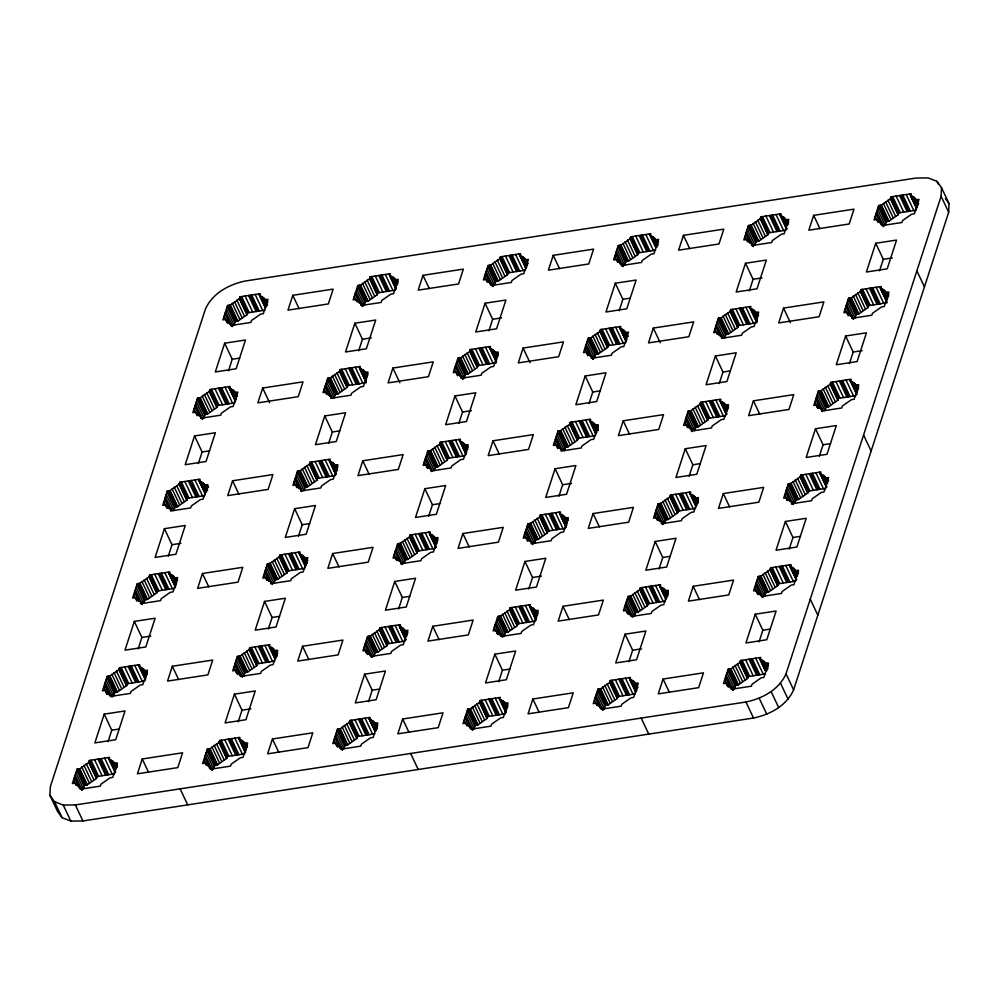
<?xml version="1.0" encoding="UTF-8"?>
<svg xmlns="http://www.w3.org/2000/svg" width="999" height="999" viewBox="0 0 999 999"><rect width="100%" height="100%" fill="white"/><g stroke="black" fill="none" stroke-linecap="round" stroke-linejoin="round"><path stroke-width="1.5" d="M49.95 795.379L50.325 786.737L205.394 309.153C212.412 293.244 229.108 284.34 245.479 280.981L916.071 178.047L928.158 177.922L936.887 181.294L941.47 187.6L949.05 203.621L948.675 212.263L793.606 689.847C786.588 705.756 769.892 714.66 753.521 718.019L82.929 820.953L70.842 821.078L62.113 817.706L57.53 811.4L49.95 795.379L54.533 801.673L62.113 817.706M54.533 801.673L63.274 805.057L75.35 804.932L745.953 701.997C762.312 698.626 779.008 689.722 786.026 673.813L941.108 196.229L941.47 187.6M88.849 762.387L79.745 768.793L77.048 769.205L72.378 783.578L75.087 783.166L77.323 785.651L80.769 787.287L80.145 789.21L100.325 786.113L100.949 784.19L110.052 777.796L112.75 777.384L117.42 763.011L114.71 763.423L112.475 760.938L109.028 759.29L109.653 757.367L89.473 760.464L88.849 762.387L96.428 778.421L87.325 784.814L84.628 785.226L83.454 788.823L75.887 772.801M146.716 674.687L143.856 669.342L139.148 666.558L139.773 664.635L119.58 667.732L118.956 669.655L109.865 676.048L107.155 676.473L102.497 690.846L105.195 690.421L107.417 694.442M149.076 576.923L139.972 583.316L137.275 583.728L132.605 598.101L135.302 597.689L137.55 600.174L140.984 601.823L140.359 603.746L160.552 600.649L161.176 598.726L170.267 592.32L172.977 591.908L177.635 577.534L174.937 577.946L172.69 575.461L169.256 573.826L169.88 571.903L149.7 574.999L149.076 576.923L156.656 592.944L147.552 599.35L144.855 599.762L143.681 603.359L136.101 587.325M179.183 484.19L170.08 490.584L167.382 490.996L162.712 505.369L165.422 504.957L167.657 507.442L171.104 509.09L170.479 511.013L190.659 507.917L191.284 505.993L200.387 499.587L203.084 499.175L207.755 484.802L205.045 485.214L202.809 482.729L199.363 481.081L199.987 479.158L179.808 482.267L179.183 484.19L186.763 500.212L177.66 506.618L174.962 507.03L173.789 510.614L166.221 494.592M209.291 391.446L200.2 397.852L197.49 398.264L192.832 412.637L195.529 412.225L197.777 414.71L201.211 416.346L200.587 418.269L220.767 415.172L221.391 413.249L230.494 406.855L233.192 406.443L237.862 392.07L235.165 392.482L232.917 389.997L229.483 388.349L230.107 386.426L209.915 389.523L209.291 391.446L216.87 407.48L207.767 413.873L205.07 414.285L203.908 417.882L196.328 401.86M267.17 303.758L264.31 298.401L259.59 295.617L260.215 293.694L240.035 296.79L239.41 298.713L230.307 305.107L227.61 305.532L222.939 319.905L225.637 319.493L227.872 323.501M104.208 714.148L94.868 742.894L115.709 739.697L125.037 710.951L104.208 714.148L111.776 730.182L108.042 741.683M134.316 621.415L124.987 650.162L145.817 646.965L155.145 618.219L134.316 621.415L141.895 637.437L138.162 648.938M164.423 528.683L155.095 557.43L175.924 554.233L185.265 525.486L164.423 528.683L172.003 544.705L168.269 556.206M194.543 435.939L185.202 464.697L206.044 461.488L215.372 432.742L194.543 435.939L202.11 451.973L198.376 463.474M224.65 343.206L215.322 371.953L236.151 368.756L245.479 340.01L224.65 343.206L232.23 359.24L228.496 370.741M107.155 676.473L114.735 692.494L113.574 696.091L105.994 680.057M227.61 305.532L235.177 321.553L234.016 325.15L226.436 309.116M96.428 778.421L97.053 776.498L89.473 760.464M114.735 692.494L117.445 692.082L126.536 685.689L127.16 683.766L119.58 667.732M156.656 592.944L157.28 591.021L149.7 574.999M186.763 500.212L187.387 498.289L179.808 482.267M216.87 407.48L217.495 405.557L209.915 389.523M235.177 321.553L237.887 321.141L246.978 314.747L247.602 312.824L240.035 296.79M142.233 758.978L137.412 773.813L177.785 767.619L182.592 752.784L142.233 758.978L148.551 772.339M172.34 666.246L167.52 681.081L207.892 674.887L212.712 660.052L172.34 666.246L178.659 679.595M202.46 573.501L197.64 588.349L237.999 582.142L242.819 567.307L202.46 573.501L208.766 586.863M232.567 480.769L227.747 495.604L268.119 489.41L272.927 474.575L232.567 480.769L238.886 494.13M262.675 388.037L257.854 402.872L298.226 396.678L303.047 381.843L262.675 388.037L269.618 402.734M292.794 295.304L287.974 310.14L328.334 303.946L333.154 289.111L292.794 295.304L299.101 308.654M219.068 742.407L209.965 748.8L207.268 749.213L202.597 763.586L205.294 763.174L207.542 765.659L210.976 767.307L210.352 769.23L230.532 766.133L231.156 764.21L240.26 757.804L242.957 757.392L247.627 743.019L244.93 743.431L242.682 740.946L239.248 739.31L239.872 737.387L219.693 740.484L219.068 742.407L226.636 758.428L217.545 764.834L214.835 765.246L213.674 768.843L206.094 752.809M275.037 658.591L269.355 646.565L269.98 644.642L249.8 647.739L249.176 649.662L240.072 656.068L237.375 656.48L232.705 670.853L235.414 670.441L237.637 674.45M279.283 556.93L270.192 563.336L267.482 563.748L262.824 578.121L265.522 577.709L267.769 580.182L271.204 581.83L270.579 583.753L290.759 580.656L291.383 578.733L300.487 572.34L303.184 571.928L307.854 557.554L305.157 557.966L302.909 555.481L299.475 553.833L300.1 551.91L279.907 555.007L279.283 556.93L286.863 572.964L277.759 579.358L275.062 579.77L273.901 583.366L266.321 567.345M309.403 464.198L300.299 470.591L297.602 471.016L292.932 485.389L295.629 484.965L297.877 487.45L301.311 489.098L300.687 491.021L320.866 487.924L321.491 486.001L330.594 479.607L333.291 479.183L337.962 464.81L335.264 465.234L333.017 462.749L329.583 461.101L330.207 459.178L310.027 462.275L309.403 464.198L316.97 480.232L307.879 486.625L305.17 487.037L304.008 490.634L296.428 474.6M339.51 371.466L330.407 377.859L327.709 378.271L323.039 392.644L325.736 392.232L327.984 394.717L331.418 396.366L330.794 398.289L350.986 395.192L351.611 393.269L360.701 386.863L363.411 386.451L368.069 372.078L365.372 372.49L363.124 370.005L359.69 368.369L360.314 366.446L340.135 369.543L339.51 371.466L347.09 387.487L337.987 393.893L335.289 394.305L334.116 397.902L326.536 381.868M369.618 278.733L360.527 285.127L357.817 285.539L353.147 299.912L355.856 299.5L358.104 301.985L361.538 303.634L360.914 305.557L381.094 302.46L381.718 300.524L390.821 294.131L393.519 293.718L398.189 279.345L395.479 279.757L393.244 277.272L389.81 275.624L390.434 273.701L370.242 276.798L369.618 278.733L377.197 294.755L368.094 301.149L365.397 301.573L364.235 305.157L356.655 289.136M234.415 694.168L225.087 722.914L245.916 719.717L255.257 690.958L234.415 694.168L241.995 710.189L238.262 721.69M264.535 601.423L255.195 630.169L276.024 626.972L285.364 598.226L264.535 601.423L272.103 617.457L268.369 628.958M294.643 508.691L285.302 537.437L306.144 534.24L315.472 505.494L294.643 508.691L302.222 524.725L298.489 536.226M324.75 415.959L315.422 444.705L336.251 441.508L345.592 412.762L324.75 415.959L332.33 431.98L328.596 443.481M354.87 323.226L345.529 351.973L366.358 348.776L375.699 320.03L354.87 323.226L362.437 339.248L358.703 350.749M237.375 656.48L244.955 672.514L243.781 676.098L236.214 660.077M226.636 758.428L227.26 756.505L219.693 740.484M244.955 672.514L247.652 672.09L256.755 665.696L257.38 663.773L249.8 647.739M286.863 572.964L287.487 571.041L279.907 555.007M316.97 480.232L317.595 478.309L310.027 462.275M347.09 387.487L347.714 385.564L340.135 369.543M377.197 294.755L377.822 292.832L370.242 276.798M272.44 738.985L267.632 753.833L307.992 747.627L312.812 732.791L272.44 738.985L278.758 752.347M302.56 646.253L297.739 661.088L338.099 654.894L342.919 640.059L302.56 646.253L308.866 659.615M332.667 553.521L327.847 568.356L368.219 562.162L373.039 547.327L332.667 553.521L338.986 566.883M362.774 460.789L357.967 475.624L398.326 469.43L403.146 454.582L362.774 460.789L369.093 474.138M392.894 368.044L388.074 382.892L428.434 376.685L433.254 361.85L392.894 368.044L399.837 382.742M423.002 275.312L418.181 290.147L458.553 283.953L463.374 269.118L423.002 275.312L429.32 288.674M375.137 731.343L369.455 719.317L370.08 717.394L349.9 720.491L349.275 722.414L340.172 728.808L337.475 729.233L332.804 743.606L335.514 743.181L337.737 747.202M405.881 639.934L399.575 626.585L400.199 624.662L380.02 627.759L379.383 629.682L370.292 636.076L367.582 636.488L362.924 650.861L365.622 650.449L367.844 654.457M409.503 536.95L400.399 543.344L397.702 543.756L393.032 558.129L395.729 557.717L397.977 560.202L401.411 561.85L400.786 563.773L420.979 560.676L421.603 558.753L430.694 552.347L433.404 551.935L438.062 537.562L435.364 537.974L433.116 535.489L429.682 533.853L430.307 531.918L410.127 535.027L409.503 536.95L417.082 552.971L407.979 559.378L405.282 559.79L404.108 563.386L396.528 547.352M439.61 444.205L430.507 450.611L427.809 451.024L423.139 465.397L425.849 464.985L428.084 467.47L431.531 469.105L430.906 471.029L451.086 467.932L451.71 466.009L460.814 459.615L463.511 459.203L468.181 444.83L465.472 445.242L463.236 442.757L459.79 441.108L460.414 439.185L440.234 442.282L439.61 444.205L447.19 460.239L438.086 466.633L435.389 467.057L434.215 470.641L426.648 454.62M469.717 351.473L460.626 357.867L457.917 358.291L453.259 372.664L455.956 372.252L458.204 374.725L461.638 376.373L461.014 378.296L481.193 375.199L481.818 373.276L490.921 366.883L493.618 366.471L498.289 352.098L495.591 352.51L493.344 350.025L489.91 348.376L490.534 346.453L470.342 349.55L469.717 351.473L477.297 367.507L468.206 373.901L465.497 374.313L464.335 377.909L456.755 361.875M499.837 258.741L490.734 265.135L488.036 265.547L483.366 279.932L486.063 279.508L488.311 281.993L491.745 283.641L491.121 285.564L511.313 282.467L511.938 280.544L521.028 274.151L523.738 273.726L528.396 259.353L525.699 259.765L523.451 257.292L520.017 255.644L520.641 253.721L500.462 256.818L499.837 258.741L507.417 274.775L498.314 281.169L495.616 281.581L494.443 285.177L486.863 269.143M364.635 674.175L355.294 702.921L376.136 699.725L385.464 670.978L364.635 674.175L372.215 690.209L368.481 701.698M394.742 581.443L385.414 610.189L406.243 606.992L415.572 578.246L394.742 581.443L402.322 597.464L398.589 608.965M424.85 488.698L415.522 517.457L436.351 514.26L445.691 485.502L424.85 488.698L432.43 504.732L428.696 516.233M454.97 395.966L445.629 424.712L466.471 421.516L475.799 392.769L454.97 395.966L462.537 412L458.803 423.501M485.077 303.234L475.749 331.98L496.578 328.783L505.906 300.037L485.077 303.234L492.657 319.268L488.923 330.756M337.475 729.233L345.055 745.254L343.881 748.85L336.313 732.816M367.582 636.488L375.162 652.522L374.001 656.118L366.421 640.084M345.055 745.254L347.752 744.842L356.855 738.448L357.48 736.525L349.9 720.491M375.162 652.522L377.872 652.11L386.963 645.704L387.587 643.781L380.02 627.759M417.082 552.971L417.707 551.048L410.127 535.027M447.19 460.239L447.814 458.316L440.234 442.282M477.297 367.507L477.922 365.584L470.342 349.55M507.417 274.775L508.041 272.839L500.462 256.818M402.659 719.005L397.839 733.84L438.211 727.647L443.019 712.811L402.659 719.005L408.978 732.354M432.767 626.273L427.947 641.108L468.319 634.914L473.139 620.067L432.767 626.273L439.085 639.622M462.887 533.528L458.066 548.376L498.426 542.17L503.246 527.335L462.887 533.528L469.193 546.89M492.994 440.796L488.174 455.631L528.546 449.438L533.354 434.602L492.994 440.796L499.313 454.158M523.101 348.064L518.281 362.899L558.653 356.705L563.473 341.87L523.101 348.064L530.044 362.749M553.221 255.332L548.401 270.167L588.761 263.973L593.581 249.126L553.221 255.332L559.527 268.681M479.495 702.434L470.392 708.828L467.694 709.24L463.024 723.613L465.721 723.201L467.969 725.686L471.403 727.334L470.779 729.258L490.959 726.161L491.583 724.225L500.686 717.831L503.384 717.419L508.054 703.046L505.357 703.458L503.109 700.973L499.675 699.325L500.299 697.402L480.119 700.499L479.495 702.434L487.062 718.456L477.972 724.849L475.262 725.274L474.1 728.858L466.521 712.836M536.101 619.954L529.782 606.593L530.407 604.67L510.227 607.767L509.602 609.69L500.499 616.096L497.802 616.508L493.131 630.881L495.841 630.469L498.064 634.477M539.71 516.958L530.619 523.351L527.909 523.776L523.251 538.149L525.949 537.724L528.196 540.209L531.63 541.858L531.006 543.781L551.186 540.684L551.81 538.761L560.914 532.367L563.611 531.943L568.281 517.569L565.584 517.994L563.336 515.509L559.902 513.861L560.526 511.938L540.334 515.034L539.71 516.958L547.29 532.991L538.186 539.385L535.489 539.797L534.328 543.394L526.748 527.36M569.83 424.225L560.726 430.619L558.029 431.031L553.359 445.404L556.056 444.992L558.304 447.477L561.738 449.125L561.113 451.048L581.293 447.952L581.918 446.029L591.021 439.622L593.718 439.21L598.389 424.837L595.691 425.249L593.443 422.777L590.009 421.128L590.634 419.205L570.454 422.302L569.83 424.225L577.397 440.247L568.306 446.653L565.596 447.065L564.435 450.661L556.855 434.627M599.937 331.493L590.834 337.887L588.136 338.299L583.466 352.672L586.176 352.26L588.411 354.745L591.845 356.393L591.221 358.316L611.413 355.219L612.037 353.296L621.128 346.89L623.838 346.478L628.508 332.105L625.799 332.517L623.551 330.032L620.117 328.396L620.741 326.461L600.561 329.57L599.937 331.493L607.517 347.515L598.413 353.921L595.716 354.333L594.542 357.917L586.975 341.895M630.044 238.749L620.953 245.155L618.244 245.567L613.586 259.94L616.283 259.528L618.531 262.013L621.965 263.649L621.341 265.572L641.52 262.475L642.145 260.552L651.248 254.158L653.945 253.746L658.616 239.373L655.918 239.785L653.671 237.3L650.237 235.652L650.861 233.729L630.669 236.825L630.044 238.749L637.624 254.782L628.521 261.176L625.824 261.588L624.662 265.185L617.082 249.163M494.842 654.183L485.514 682.929L506.343 679.732L515.684 650.986L494.842 654.183L502.422 670.217L498.688 681.718M524.962 561.45L515.621 590.197L536.463 587L545.791 558.254L524.962 561.45L532.529 577.484L528.796 588.985M555.069 468.718L545.729 497.465L566.57 494.268L575.899 465.522L555.069 468.718L562.649 484.74L558.916 496.241M585.177 375.986L575.849 404.732L596.678 401.536L606.018 372.789L585.177 375.986L592.757 392.008L589.023 403.509M615.297 283.241L605.956 312L626.785 308.791L636.126 280.045L615.297 283.241L622.864 299.275L619.13 310.776M497.802 616.508L505.382 632.529L504.208 636.126L496.64 620.104M487.062 718.456L487.687 716.533L480.119 700.499M505.382 632.529L508.079 632.117L517.182 625.724L517.807 623.801L510.227 607.767M547.29 532.991L547.914 531.068L540.334 515.034M577.397 440.247L578.021 438.324L570.454 422.302M607.517 347.515L608.141 345.592L600.561 329.57M637.624 254.782L638.249 252.859L630.669 236.825M532.867 699.013L528.059 713.848L568.419 707.654L573.239 692.819L532.867 699.013L539.185 712.374M562.986 606.281L558.166 621.116L598.538 614.922L603.346 600.087L562.986 606.281L569.293 619.642M593.094 513.548L588.274 528.384L628.646 522.19L633.466 507.355L593.094 513.548L599.412 526.898M623.201 420.804L618.393 435.651L658.753 429.458L663.573 414.61L623.201 420.804L629.52 434.165M653.321 328.072L648.501 342.907L688.86 336.713L693.681 321.878L653.321 328.072L660.264 342.769M683.428 235.339L678.608 250.175L718.98 243.981L723.8 229.146L683.428 235.339L689.747 248.701M609.702 682.442L600.611 688.835L597.902 689.248L593.231 703.633L595.941 703.209L598.189 705.694L601.623 707.342L600.998 709.265L621.178 706.168L621.803 704.245L630.906 697.851L633.603 697.427L638.274 683.054L635.564 683.466L633.329 680.993L629.882 679.345L630.506 677.422L610.327 680.519L609.702 682.442L617.282 698.476L608.179 704.869L605.481 705.282L604.32 708.878L596.74 692.844M667.569 594.742L664.722 589.398L660.002 586.613L660.626 584.69L640.446 587.787L639.822 589.71L630.719 596.103L628.021 596.515L623.351 610.889L626.048 610.476L628.271 614.485M669.929 496.965L660.826 503.371L658.129 503.783L653.458 518.156L656.156 517.744L658.403 520.229L661.837 521.865L661.213 523.801L681.405 520.691L682.03 518.768L691.121 512.375L693.83 511.963L698.488 497.589L695.791 498.002L693.543 495.516L690.109 493.868L690.734 491.945L670.554 495.042L669.929 496.965L677.509 512.999L668.406 519.393L665.709 519.817L664.535 523.401L656.955 507.38M700.037 404.233L690.933 410.639L688.236 411.051L683.566 425.424L686.276 425.012L688.523 427.485L691.957 429.133L691.333 431.056L711.513 427.959L712.137 426.036L721.241 419.642L723.938 419.23L728.608 404.857L725.898 405.269L723.663 402.784L720.217 401.136L720.841 399.213L700.661 402.31L700.037 404.233L707.617 420.267L698.513 426.66L695.816 427.072L694.642 430.669L687.075 414.647M730.144 311.501L721.053 317.894L718.343 318.319L713.686 332.692L716.383 332.267L718.631 334.752L722.065 336.401L721.44 338.324L741.62 335.227L742.245 333.304L751.348 326.91L754.045 326.486L758.716 312.113L756.018 312.537L753.77 310.052L750.336 308.404L750.961 306.481L730.781 309.578L730.144 311.501L737.724 327.535L728.633 333.928L725.923 334.34L724.762 337.937L717.182 321.903M760.264 218.769L751.161 225.162L748.463 225.574L743.793 239.947L746.49 239.535L748.738 242.02L752.172 243.669L751.548 245.592L771.74 242.495L772.364 240.572L781.455 234.166L784.165 233.754L788.823 219.38L786.126 219.792L783.878 217.307L780.444 215.672L781.068 213.749L760.888 216.845L760.264 218.769L767.844 234.79L758.74 241.196L756.043 241.608L754.869 245.205L747.289 229.171M625.062 634.203L615.721 662.949L636.563 659.752L645.891 631.006L625.062 634.203L632.642 650.224L628.908 661.725M655.169 541.47L645.841 570.217L666.67 567.02L676.011 538.261L655.169 541.47L662.749 557.492L659.015 568.993M685.277 448.726L675.948 477.472L696.778 474.275L706.118 445.529L685.277 448.726L692.856 464.76L689.123 476.261M715.396 355.994L706.056 384.74L726.897 381.543L736.226 352.797L715.396 355.994L722.976 372.028L719.243 383.529M745.504 263.261L736.176 292.008L757.005 288.811L766.345 260.065L745.504 263.261L753.084 279.283L749.35 290.784M628.021 596.515L635.589 612.549L634.427 616.146L626.848 600.112M617.282 698.476L617.906 696.54L610.327 680.519M635.589 612.549L638.299 612.137L647.389 605.731L648.014 603.808L640.446 587.787M677.509 512.999L678.134 511.076L670.554 495.042M707.617 420.267L708.241 418.344L700.661 402.31M737.724 327.535L738.348 325.612L730.781 309.578M767.844 234.79L768.468 232.867L760.888 216.845M663.086 679.033L658.266 693.868L698.638 687.674L703.458 672.827L663.086 679.033L669.405 692.382M693.194 586.288L688.386 601.136L728.746 594.929L733.566 580.094L693.194 586.288L699.512 599.65M723.313 493.556L718.493 508.391L758.853 502.197L763.673 487.362L723.313 493.556L729.62 506.918M753.421 400.824L748.601 415.659L788.973 409.465L793.78 394.63L753.421 400.824L759.74 414.185M783.528 308.092L778.708 322.927L819.08 316.733L823.9 301.885L783.528 308.092L790.471 322.777M813.648 215.347L808.828 230.195L849.187 223.988L854.008 209.153L813.648 215.347L819.954 228.709M765.783 671.378L760.102 659.352L760.726 657.429L740.546 660.526L739.922 662.449L730.818 668.855L728.121 669.268L723.451 683.641L726.148 683.229L728.383 687.237M796.528 579.982L790.209 566.62L790.833 564.697L770.654 567.794L770.029 569.717L760.926 576.111L758.229 576.535L753.558 590.909L756.268 590.484L758.491 594.505M800.137 476.985L791.046 483.379L788.336 483.791L783.678 498.164L786.375 497.752L788.623 500.237L792.057 501.885L791.433 503.808L811.613 500.711L812.237 498.788L821.34 492.382L824.038 491.97L828.708 477.597L826.011 478.009L823.763 475.536L820.329 473.888L820.953 471.965L800.761 475.062L800.137 476.985L807.716 493.007L798.613 499.413L795.916 499.825L794.754 503.421L787.175 487.387M830.256 384.253L821.153 390.646L818.456 391.059L813.785 405.432L816.483 405.02L818.73 407.505L822.165 409.153L821.54 411.076L841.72 407.979L842.344 406.056L851.448 399.65L854.145 399.238L858.815 384.865L856.118 385.277L853.87 382.792L850.436 381.156L851.061 379.233L830.881 382.33L830.256 384.253L837.824 400.274L828.733 406.68L826.023 407.093L824.862 410.689L817.282 394.655M860.364 291.508L851.26 297.914L848.563 298.326L843.893 312.699L846.603 312.287L848.838 314.772L852.284 316.408L851.66 318.331L871.84 315.234L872.464 313.311L881.555 306.918L884.265 306.506L888.935 292.133L886.225 292.545L883.978 290.06L880.544 288.411L881.168 286.488L860.988 289.585L860.364 291.508L867.944 307.542L858.84 313.936L856.143 314.36L854.969 317.944L847.402 301.923M890.471 198.776L881.38 205.182L878.67 205.594L874.013 219.967L876.71 219.555L878.958 222.028L882.392 223.676L881.767 225.599L901.947 222.502L902.572 220.579L911.675 214.186L914.372 213.774L919.043 199.4L916.345 199.812L914.097 197.327L910.663 195.679L911.288 193.756L891.096 196.853L890.471 198.776L898.051 214.81L888.948 221.204L886.25 221.616L885.089 225.212L877.509 209.178M755.269 614.21L745.941 642.956L766.77 639.76L776.111 611.013L755.269 614.21L762.849 630.244L759.115 641.745M785.389 521.478L776.048 550.224L796.89 547.027L806.218 518.281L785.389 521.478L792.956 537.512L789.222 549M815.496 428.746L806.156 457.492L826.997 454.295L836.325 425.549L815.496 428.746L823.076 444.767L819.342 456.268M845.604 336.001L836.275 364.76L857.105 361.563L866.445 332.804L845.604 336.001L853.183 352.035L849.45 363.536M875.723 243.269L866.383 272.015L887.224 268.818L896.553 240.072L875.723 243.269L883.291 259.303L879.557 270.804M728.121 669.268L735.689 685.289L734.527 688.885L726.947 672.864M758.229 576.535L765.808 592.557L764.635 596.153L757.067 580.119M735.689 685.289L738.398 684.877L747.489 678.483L748.126 676.56L740.546 660.526M765.808 592.557L768.506 592.145L777.609 585.751L778.233 583.828L770.654 567.794M807.716 493.007L808.341 491.083L800.761 475.062M837.824 400.274L838.448 398.351L830.881 382.33M867.944 307.542L868.568 305.619L860.988 289.585M898.051 214.81L898.675 212.887L891.096 196.853M265.272 299.75L267.969 299.325L263.311 313.711L260.602 314.123L251.511 320.517L250.874 322.44L230.694 325.537L231.318 323.614L226.598 320.829M247.602 312.824L265.06 310.14M377.822 292.832L395.267 290.16M508.041 272.839L525.486 270.167M638.249 252.859L655.694 250.175M768.468 232.867L785.913 230.195M898.675 212.887L916.133 210.202M232.23 359.24L239.673 358.092M362.437 339.248L371.366 337.874M492.657 319.268L501.585 317.894M622.864 299.275L630.307 298.139M753.084 279.283L762.012 277.922M883.291 259.303L892.219 257.929M217.495 405.557L234.952 402.872M347.714 385.564L365.159 382.892M477.922 365.584L496.528 362.724M608.141 345.592L625.586 342.919M738.348 325.612L755.806 322.927M868.568 305.619L887.174 302.759M202.11 451.973L209.553 450.836M332.33 431.98L339.772 430.844M462.537 412L471.478 410.626M592.757 392.008L600.199 390.871M722.976 372.028L730.406 370.879M853.183 352.035L862.112 350.661M187.387 498.289L204.832 495.616M317.595 478.309L335.052 475.624M447.814 458.316L465.259 455.631M578.021 438.324L595.479 435.651M708.241 418.344L725.686 415.659M838.448 398.351L855.906 395.679M172.003 544.705L180.931 543.331M302.222 524.725L309.665 523.576M432.43 504.732L439.872 503.596M562.649 484.74L571.578 483.379M692.856 464.76L700.299 463.611M823.076 444.767L830.519 443.631M157.28 591.021L174.725 588.349M287.487 571.041L304.932 568.356M417.707 551.048L435.152 548.376M547.914 531.068L565.359 528.384M678.134 511.076L695.579 508.404M808.341 491.083L825.798 488.411M141.895 637.437L150.824 636.076M272.103 617.457L279.545 616.308M402.322 597.464L409.765 596.328M532.529 577.484L541.458 576.111M662.749 557.492L670.192 556.356M792.956 537.512L800.399 536.363M144.83 670.691L147.527 670.267L142.857 684.64L140.16 685.064L131.056 691.458L130.432 693.381L110.252 696.478L110.877 694.555L106.156 691.77M269.355 646.565L272.789 648.214L275.037 650.699L277.747 650.287L273.077 664.66L270.367 665.072L261.276 671.465L260.652 673.388L240.459 676.498L241.084 674.562L236.376 671.778M399.575 626.585L403.009 628.234L405.257 630.706L407.954 630.294L403.284 644.667L400.587 645.079L391.483 651.485L390.859 653.408L370.679 656.505L371.303 654.582L366.583 651.798M529.782 606.593L533.216 608.241L535.464 610.726L538.174 610.314L533.503 624.687L530.794 625.099L521.703 631.493L521.078 633.416L500.899 636.513L501.523 634.59L496.803 631.805M665.684 590.734L668.381 590.322L663.711 604.695L661.013 605.107L651.91 611.513L651.286 613.436L631.106 616.533L631.73 614.61L627.01 611.813M790.209 566.62L793.656 568.269L795.891 570.754L798.601 570.329L793.93 584.715L791.233 585.127L782.13 591.52L781.505 593.443L761.325 596.54L761.95 594.617L757.23 591.833M127.16 683.766L144.618 681.081M257.38 663.773L274.825 661.101M387.587 643.781L405.045 641.108M517.807 623.801L535.252 621.116M648.014 603.808L665.471 601.136M778.233 583.828L795.679 581.143M111.776 730.182L119.218 729.033M241.995 710.189L250.924 708.815M372.215 690.209L379.645 689.06M502.422 670.217L509.865 669.068M632.642 650.224L641.57 648.863M762.849 630.244L770.291 629.095M369.455 719.317L372.902 720.966L375.137 723.451L377.847 723.026L373.176 737.412L370.479 737.824L361.376 744.218L360.751 746.141L340.572 749.238L341.196 747.314L336.476 744.53M760.102 659.352L763.536 661.001L765.783 663.486L768.481 663.074L763.823 677.447L761.113 677.859L752.022 684.253L751.398 686.176L731.206 689.273L731.83 687.349L727.11 684.565M97.053 776.498L114.498 773.813M227.26 756.505L244.718 753.833M357.48 736.525L374.925 733.84M487.687 716.533L505.144 713.86M617.906 696.54L635.352 693.868M748.126 676.56L765.571 673.875M945.379 198.589L949.05 203.621M936.887 181.294L938.148 183.966M941.108 196.229L948.675 212.263M916.757 199.75L918.655 203.746M916.345 199.812L918.231 203.821M915.371 198.464L917.906 203.808M914.097 197.327L917.881 205.344M912.512 196.391L917.569 207.08M910.976 194.718L916.657 206.743M910.751 195.379L916.433 207.405M910.663 195.679L916.345 207.705M909.702 193.993L916.657 208.691M906.243 194.53L913.81 210.564M902.771 195.067L910.351 211.089M901.185 195.305L908.765 211.338M899.612 195.542L907.192 211.576M896.14 196.079L903.72 212.113M892.681 196.616L900.249 212.637M891.008 197.153L898.576 213.187M890.783 197.814L898.363 213.848M890.571 198.476L898.151 214.51M887.936 200.162L895.516 216.196M885.551 201.711L893.131 217.732M916.87 270.854L924.45 286.875M883.353 203.384L890.933 219.418M881.38 205.182L888.948 221.204M880.956 205.245L888.536 221.266M880.019 205.382L887.599 221.416M879.095 205.532L886.675 221.553M878.67 205.594L886.25 221.616M878.308 206.718L885.888 222.74M876.71 211.651L883.653 226.348M882.292 223.976L883.553 226.648M876.335 212.775L882.03 224.8M875.973 213.898L881.031 224.588M875.174 216.371L877.971 222.228M887.574 292.332L888.848 295.005M886.65 292.482L888.548 296.491M886.225 292.545L888.123 296.553M885.264 291.209L887.786 296.553M883.978 290.06L887.774 298.077M882.404 289.123L887.462 299.812M880.856 287.45L882.754 291.458M884.015 294.131L886.538 299.475M880.643 288.112L886.325 300.137M880.544 288.411L886.862 301.773M879.595 286.738L886.538 301.423M876.123 287.262L883.703 303.296M872.651 287.799L880.231 303.833M871.078 288.037L878.658 304.071M869.505 288.286L877.085 304.308M866.033 288.811L873.613 304.845M862.562 289.348L870.141 305.382M860.888 289.885L868.468 305.919M860.676 290.547L868.256 306.581M860.464 291.209L868.044 307.242M857.829 292.894L865.409 308.928M855.444 294.443L863.024 310.477M853.246 296.116L860.826 312.15M851.26 297.914L858.84 313.936M850.848 297.977L858.416 314.011M849.912 298.114L857.492 314.148M848.988 298.264L856.568 314.285M848.563 298.326L856.143 314.36M848.201 299.45L855.781 315.472M846.59 304.395L853.546 319.081M852.184 316.72L853.446 319.38M846.228 305.507L851.285 316.196M845.866 306.631L850.286 315.984M845.067 309.103L848.226 315.784M787.474 219.593L788.735 222.265M786.55 219.73L788.448 223.739M786.126 219.792L788.024 223.801M785.164 218.456L787.687 223.801M783.878 217.307L787.674 225.324M782.304 216.383L786.725 225.724M780.756 214.71L782.017 217.382M780.544 215.372L786.862 228.721M780.444 215.672L786.762 229.021M779.495 213.986L786.438 228.684M857.467 385.077L858.728 387.749M776.023 214.523L783.603 230.544M856.543 385.214L858.428 389.223M856.118 385.277L858.016 389.285M855.156 383.941L857.679 389.285M853.87 382.792L857.666 390.809M852.297 381.855L857.342 392.545M850.748 380.194L855.793 390.871M772.552 215.047L780.132 231.081M850.536 380.844L856.842 394.205M849.487 379.47L856.755 394.505M770.978 215.297L778.558 231.318M769.405 215.534L776.972 231.568M846.016 380.007L853.596 396.029M765.933 216.071L773.513 232.093M842.544 380.532L850.124 396.566M840.971 380.781L848.551 396.803M762.462 216.596L770.042 232.63M839.397 381.019L846.965 397.053M760.788 217.145L768.368 233.167M863.561 435.027L871.14 451.048M760.576 217.807L768.156 233.828M760.364 218.469L767.931 234.49M835.926 381.556L843.506 397.577M757.729 220.155L765.296 236.176M832.454 382.08L840.034 398.114M755.344 221.691L762.911 237.725M830.781 382.629L838.361 398.651M830.569 383.291L838.136 399.313M830.356 383.953L837.924 399.975M753.146 223.376L760.714 239.398M827.709 385.639L835.289 401.66M751.161 225.162L758.74 241.196M750.736 225.225L758.316 241.258M749.812 225.374L757.392 241.396M748.888 225.512L756.455 241.546M825.336 387.175L832.904 403.209M748.463 225.574L756.043 241.608M748.101 226.698L755.669 242.732M823.139 388.861L830.706 404.882M746.49 231.643L753.433 246.341M752.085 243.968L753.346 246.641M821.153 390.646L828.733 406.68M746.128 232.767L751.81 244.792M820.728 390.709L828.308 406.743M745.766 233.891L750.187 243.244M819.804 390.859L827.384 406.88M818.868 390.996L826.448 407.03M818.456 391.059L826.023 407.093M744.967 236.363L747.489 241.696M818.081 392.182L825.661 408.216M816.483 397.127L822.801 410.477M816.121 398.251L822.427 411.6M815.758 399.375L820.179 408.716M814.947 401.835L818.106 408.516M816.058 405.082L817.332 407.754M757.367 312.325L758.628 314.997M756.443 312.462L757.704 315.135M756.018 312.537L757.904 316.533M755.057 311.188L757.579 316.533M753.77 310.052L757.554 318.057M752.185 309.116L757.242 319.805M755.069 316.795L756.955 320.804M750.436 308.104L756.743 321.466M750.336 308.404L756.643 321.765M749.387 306.718L756.955 322.752M827.359 477.809L828.621 480.482M745.916 307.255L753.483 323.276M826.423 477.947L827.696 480.619M826.011 478.009L827.896 482.017M825.037 476.673L827.572 482.017M823.763 475.536L827.547 483.541M822.177 474.6L826.598 483.941M742.444 307.792L750.024 323.813M821.265 474.263L824.425 480.944M820.416 473.588L826.735 486.938M820.329 473.888L826.635 487.237M819.367 472.202L826.323 486.9M740.871 308.029L748.438 324.063M739.285 308.266L746.865 324.3M815.908 472.739L823.476 488.761M735.826 308.803L743.393 324.837M812.437 473.264L820.017 489.298M810.863 473.514L818.431 489.535M732.354 309.34L739.934 325.362M809.277 473.751L816.857 489.785M730.681 309.877L738.249 325.911M730.456 310.539L738.036 326.573M730.244 311.201L737.824 327.235M805.806 474.288L813.386 490.309M727.609 312.887L735.189 328.921M802.347 474.812L809.914 490.846M725.224 314.435L732.804 330.457M800.674 475.362L808.241 491.396M800.449 476.024L808.029 492.045M800.236 476.685L807.816 492.707M723.026 316.109L730.606 332.13M797.602 478.371L805.182 494.393M721.053 317.894L728.633 333.928M720.629 317.969L728.209 333.991M719.705 318.107L727.272 334.141M718.768 318.244L726.348 334.278M795.216 479.907L802.796 495.941M718.343 318.319L725.923 334.34M717.981 319.43L725.561 335.464M793.019 481.593L800.599 497.614M716.383 324.375L722.689 337.737M791.046 483.379L798.613 499.413M716.021 325.499L721.703 337.525M790.621 483.441L798.201 499.475M715.646 326.623L720.067 335.976M789.697 483.591L797.264 499.612M788.76 483.728L796.34 499.762M788.336 483.791L795.916 499.825M714.847 329.096L717.369 334.44M787.974 484.915L795.554 500.949M786.375 489.86L793.318 504.557M786.001 490.984L792.319 504.345M785.639 492.107L790.059 501.461M786.375 497.752L787.637 500.424M784.839 494.58L787.362 499.925M785.951 497.814L787.212 500.487M657.267 239.573L658.528 242.245M656.331 239.723L657.592 242.395M655.918 239.785L657.804 243.793M654.944 238.449L658.104 245.117M653.671 237.3L657.454 245.317M652.085 236.363L657.142 247.053M651.173 236.026L654.969 244.043M650.324 235.352L656.006 247.377M649.275 233.978L655.918 247.677M727.26 405.057L728.521 407.729M645.816 234.503L653.383 250.537M726.323 405.207L727.584 407.879M725.898 405.269L727.796 409.278M724.937 403.933L727.459 409.265M723.663 402.784L727.447 410.801M722.077 401.848L726.498 411.201M721.166 401.511L726.847 413.536M642.345 235.04L649.912 251.061M720.316 400.836L726.635 414.198M720.217 401.136L726.535 414.498M719.268 399.45L726.211 414.148M640.759 235.277L648.339 251.311M639.185 235.527L646.765 251.548M797.239 570.541L798.513 573.214M810.264 599.188L817.831 615.222M715.796 399.987L723.376 416.021M796.315 570.679L797.577 573.351M795.891 570.754L797.789 574.762M794.929 569.405L797.452 574.75M793.656 568.269L797.439 576.286M635.714 236.051L643.294 252.085M790.746 564.997L796.49 576.685M712.337 400.524L719.904 416.546M791.158 566.995L794.942 575.012M790.309 566.321L796.628 579.682M789.26 564.934L796.203 579.632M710.751 400.761L718.331 416.795M632.255 236.588L639.822 252.622M709.178 401.011L716.758 417.033M630.569 237.125L638.149 253.159M785.788 565.471L793.368 581.505M630.357 237.787L637.936 253.821M630.144 238.449L637.724 254.483M705.706 401.536L713.286 417.57M782.317 566.008L789.897 582.03M627.509 240.135L635.089 256.169M780.743 566.246L788.323 582.28M702.235 402.073L709.814 418.094M779.17 566.483L786.75 582.517M625.124 241.683L632.704 257.705M700.561 402.609L708.141 418.643M700.349 403.271L707.929 419.305M700.137 403.933L707.717 419.967M622.926 243.356L630.506 259.39M775.699 567.02L783.278 583.054M697.502 405.619L705.082 421.653M620.953 245.155L628.521 261.176M620.529 245.217L628.109 261.238M772.227 567.557L779.807 583.578M619.592 245.354L627.172 261.388M618.668 245.504L626.248 261.526M695.117 407.167L702.697 423.189M618.244 245.567L625.824 261.588M770.554 568.094L778.134 584.128M770.341 568.756L777.921 584.79M617.882 246.691L625.461 262.712M770.129 569.418L777.709 585.451M770.029 569.717L777.609 585.751M692.919 408.841L700.499 424.875M767.494 571.103L775.074 587.137M616.283 251.623L623.226 266.321M621.865 263.948L623.126 266.621M690.933 410.639L698.513 426.66M615.908 252.747L622.227 266.109M690.521 410.701L698.089 426.723M615.546 253.871L620.604 264.56M689.585 410.839L697.165 426.873M688.661 410.989L696.241 427.01M765.109 572.652L772.689 588.673M688.236 411.051L695.816 427.072M614.747 256.343L617.544 262.2M687.874 412.175L695.454 428.196M762.911 574.325L770.491 590.359M686.263 417.107L692.582 430.469M760.926 576.111L768.506 592.145M685.901 418.231L692.22 431.593M760.514 576.186L768.081 592.207M685.539 419.355L689.959 428.708M759.577 576.323L767.157 592.357M758.653 576.46L766.233 592.494M684.74 421.828L687.537 427.684M757.866 577.659L765.446 593.681M756.255 582.592L763.211 597.29M755.893 583.716L762.212 597.077M755.531 584.84L760.576 595.529M754.732 587.312L758.154 594.492M755.843 590.559L757.105 593.231M626.223 332.455L628.121 336.463M625.799 332.517L627.697 336.526M624.837 331.181L627.36 336.526M623.551 330.032L626.71 336.713M786.026 673.813L793.606 689.847M621.977 329.096L627.022 339.785M620.429 327.422L622.951 332.767M620.217 328.084L625.898 340.11M620.117 328.396L626.435 341.745M619.168 326.71L626.111 341.396M697.14 497.789L698.401 500.462M615.696 327.235L623.276 343.269M696.216 497.939L698.114 501.948M695.791 498.002L697.689 502.01M694.829 496.665L697.989 503.346M693.543 495.516L697.339 503.533M691.97 494.58L697.015 505.269M694.205 500.924L696.103 504.932M780.544 683.229L788.111 699.263M612.225 327.772L619.805 343.806M690.209 493.568L695.891 505.594M689.16 492.195L696.103 506.88M610.651 328.009L618.231 344.043M609.078 328.259L616.658 344.28M767.132 663.274L768.393 665.946M685.689 492.719L693.269 508.753M766.208 663.423L767.469 666.096M765.783 663.486L767.682 667.494M764.822 662.15L767.981 668.818M763.536 661.001L767.332 669.018M605.606 328.796L613.186 344.817M761.962 660.064L767.007 670.754M760.414 658.391L762.936 663.736M682.217 493.256L689.797 509.29M760.202 659.053L765.883 671.078M759.153 657.679L765.459 671.028M680.644 493.494L688.224 509.527M602.135 329.32L609.715 345.354M679.07 493.743L686.638 509.765M600.461 329.87L608.041 345.891M755.681 658.204L763.261 674.238M771.166 691.67L778.745 707.704M600.249 330.532L607.829 346.553M600.037 331.193L607.617 347.215M675.599 494.268L683.179 510.302M752.21 658.741L759.789 674.762M597.402 332.879L604.969 348.901M750.636 658.978L758.216 675.012M672.127 494.805L679.707 510.839M749.063 659.228L756.63 675.249M595.017 334.415L602.597 350.449M670.454 495.342L678.034 511.376M670.242 496.003L677.821 512.037M670.029 496.665L677.597 512.699M592.819 336.089L600.399 352.123M745.591 659.752L753.171 675.786M667.394 498.351L674.962 514.385M590.834 337.887L598.413 353.921M590.409 337.949L597.989 353.983M742.12 660.289L749.7 676.323M589.485 338.099L597.065 354.121M759.203 698.226L766.782 714.26M588.561 338.236L596.141 354.27M665.009 499.9L672.577 515.934M588.136 338.299L595.716 354.333M740.446 660.826L748.026 676.86M740.234 661.488L747.801 677.522M587.774 339.423L595.354 355.457M740.022 662.15L747.589 678.184M739.922 662.449L747.489 678.483M662.812 501.573L670.379 517.607M737.374 663.836L744.954 679.869M586.163 344.368L593.119 359.066M591.758 356.693L593.019 359.365M660.826 503.371L668.406 519.393M585.801 345.492L591.483 357.505M660.401 503.434L667.981 519.468M585.439 346.616L589.86 355.956M659.477 503.571L667.057 519.605M658.553 503.721L666.121 519.742M735.002 665.384L742.569 681.405M658.129 503.783L665.709 519.817M584.64 349.076L587.787 355.756M657.767 504.907L665.334 520.941M732.804 667.057L740.371 683.091M656.156 509.852L663.111 524.537M730.818 668.855L738.398 684.877M655.794 510.976L660.839 521.653M730.394 668.918L737.974 684.939M745.953 701.997L753.521 718.019M655.431 512.087L659.852 521.441M729.47 669.055L737.05 685.089M728.546 669.205L736.113 685.227M654.632 514.56L657.429 520.417M727.759 670.391L735.326 686.413M726.148 675.324L733.091 690.022M731.73 687.649L733.004 690.321M725.786 676.448L732.092 689.809M725.424 677.572L730.469 688.261M526.123 259.703L528.009 263.711M724.612 680.044L727.409 685.901M525.699 259.765L527.597 263.773M524.737 258.429L527.26 263.773M523.451 257.292L527.247 265.297M521.878 256.356L526.923 267.045M520.329 254.683L526.011 266.708M520.117 255.344L525.799 267.357M520.017 255.644L525.699 267.67M519.068 253.958L526.011 268.656M597.04 425.05L598.301 427.722M515.596 254.495L523.176 270.517M596.116 425.187L598.001 429.195M595.691 425.249L598.214 430.594M594.73 423.913L597.889 430.594M593.443 422.777L596.603 429.445M591.87 421.84L596.915 432.517M512.125 255.02L519.705 271.054M590.322 420.167L592.22 424.175M590.109 420.829L595.791 432.842M590.009 421.128L595.691 433.141M589.06 419.443L596.003 434.14M510.551 255.269L518.131 271.291M508.978 255.507L516.545 271.541M667.032 590.534L668.294 593.206M585.589 419.98L593.169 436.001M666.108 590.671L667.994 594.68M664.722 589.398L667.869 596.078M663.436 588.249L667.22 596.266M505.506 256.044L513.086 272.065M661.862 587.325L666.907 598.001M662.2 589.647L665.996 597.664M582.117 420.504L589.697 436.538M660.102 586.313L665.784 598.326M659.053 584.927L665.996 599.625M580.544 420.754L588.124 436.775M502.035 256.581L509.615 272.602M578.97 420.991L586.538 437.025M500.362 257.118L507.942 273.152M655.581 585.464L663.161 601.485M500.149 257.779L507.729 273.813M499.937 258.441L507.504 274.463M575.499 421.528L583.066 437.55M652.11 585.988L659.69 602.022M497.302 260.127L504.87 276.161M650.536 586.238L658.104 602.26M572.027 422.053L579.607 438.086M648.95 586.475L656.53 602.509M494.917 261.663L502.485 277.697M570.354 422.602L577.934 438.623M570.142 423.264L577.709 439.285M569.917 423.926L577.497 439.947M492.719 263.349L500.287 279.37M645.491 587.012L653.059 603.034M567.282 425.611L574.862 441.633M490.734 265.135L498.314 281.169M490.309 265.197L497.889 281.231M642.02 587.537L649.6 603.571M489.385 265.347L496.965 281.368M564.91 427.147L572.477 443.181M488.461 265.484L496.028 281.518M488.036 265.547L495.616 281.581M640.347 588.086L647.914 604.108M487.674 266.671L495.242 282.705M640.134 588.748L647.702 604.77M639.909 589.41L647.489 605.431M639.822 589.71L647.389 605.731M562.712 428.833L570.279 444.855M637.275 591.096L644.855 607.117M486.063 271.616L493.007 286.313M491.645 283.941L492.919 286.613M560.726 430.619L568.306 446.653M485.701 272.739L491.383 284.765M560.302 430.681L567.882 446.715M485.339 273.863L490.384 284.553M559.378 430.831L566.957 446.853M558.441 430.969L566.021 447.003M634.889 592.632L642.469 608.666M558.029 431.031L565.596 447.065M484.527 276.336L487.325 282.18M557.654 432.155L565.234 448.189M632.692 594.318L640.272 610.339M556.056 437.1L562.375 450.462M630.719 596.103L638.299 612.137M555.694 438.224L561.376 450.249M630.294 596.166L637.874 612.2M555.332 439.348L559.752 448.701M629.37 596.316L636.937 612.337M628.433 596.453L636.013 612.487M554.52 441.82L557.679 448.489M627.647 597.639L635.227 613.673M626.048 602.584L632.991 617.282M625.686 603.708L631.368 615.721M625.312 604.832L630.369 615.509M624.512 607.305L627.31 613.149M496.94 352.297L498.201 354.97M496.003 352.447L497.902 356.443M495.591 352.51L497.477 356.518M494.617 351.161L497.152 356.506M493.344 350.025L497.127 358.042M491.758 349.088L496.815 359.777M490.222 347.415L492.107 351.423M493.381 354.096L495.267 358.104M490.01 348.077L496.316 361.438M488.948 346.69L496.216 361.738M566.933 517.782L568.194 520.454M485.489 347.227L493.056 363.261M565.996 517.919L567.257 520.591M565.584 517.994L567.469 522.002M564.61 516.645L567.145 521.99M563.336 515.509L567.12 523.526M561.75 514.572L566.808 525.262M560.214 512.899L562.1 516.908M482.017 347.764L489.597 363.786M559.989 513.561L565.671 525.586M559.902 513.861L566.208 527.222M558.941 512.175L565.896 526.873M480.444 348.002L488.012 364.036M478.858 348.239L486.438 364.273M555.481 512.712L563.049 528.746M635.988 683.403L637.886 687.412M635.564 683.466L637.462 687.474M634.602 682.13L637.137 687.474M633.329 680.993L637.112 688.998M475.399 348.776L482.967 364.81M631.743 680.057L636.8 690.746M552.01 513.249L559.59 529.27M630.194 678.383L634.615 687.737M629.982 679.045L635.664 691.058M629.882 679.345L635.576 691.37M628.933 677.659L635.876 692.357M550.424 513.486L558.004 529.52M471.928 349.313L479.495 365.334M548.851 513.723L556.431 529.757M470.254 349.85L477.822 365.884M625.461 678.196L633.041 694.218M470.029 350.512L477.609 366.546M469.817 351.173L477.397 367.207M545.379 514.26L552.959 530.294M641.171 718.081L648.738 734.103M622.002 678.721L629.57 694.755M467.182 352.859L474.762 368.893M620.416 678.97L627.996 694.992M541.92 514.797L549.487 530.819M618.843 679.208L626.423 695.242M464.797 354.408L472.377 370.429M540.247 515.334L547.814 531.368M540.022 515.996L547.602 532.03M539.81 516.658L547.39 532.692M462.599 356.081L470.179 372.115M615.372 679.745L622.951 695.766M537.175 518.344L544.755 534.378M460.626 357.867L468.206 373.901M460.202 357.942L467.782 373.963M611.9 680.269L619.48 696.303M459.278 358.079L466.845 374.113M458.341 358.229L465.921 374.25M534.79 519.892L542.37 535.914M457.917 358.291L465.497 374.313M610.227 680.819L617.807 696.852M610.014 681.48L617.594 697.514M457.554 359.415L465.134 375.437M609.802 682.142L617.382 698.164M532.592 521.565L540.172 537.599M607.167 683.828L614.747 699.849M455.956 364.348L462.899 379.046M461.538 376.673L462.799 379.345M530.619 523.351L538.186 539.385M455.594 365.472L461.276 377.497M530.194 523.426L537.774 539.448M455.219 366.596L459.64 375.949M529.258 523.563L536.838 539.597M604.782 685.364L612.362 701.398M528.334 523.701L535.914 539.735M527.909 523.776L535.489 539.797M454.42 369.068L457.579 375.749M527.547 524.9L535.127 540.921M602.584 687.05L610.164 703.071M525.949 529.832L532.892 544.53M600.611 688.835L608.179 704.869M525.574 530.956L530.631 541.645M600.187 688.898L607.754 704.932M525.212 532.08L529.632 541.433M599.25 689.048L606.83 705.069M598.326 689.185L605.906 705.219M597.902 689.248L605.481 705.282M524.413 534.552L527.572 541.233M597.539 690.371L605.119 706.405M595.941 695.316L602.884 710.014M601.523 707.642L602.784 710.314M595.566 696.44L601.248 708.466M595.204 697.564L600.262 708.254M396.84 279.545L398.102 282.218M395.904 279.695L397.802 283.704M594.405 700.037L596.927 705.381M395.479 279.757L397.377 283.766M394.518 278.421L397.053 283.766M393.244 277.272L397.028 285.289M391.658 276.336L396.079 285.689M390.534 276.661L396.216 288.686M389.81 275.624L396.116 288.986M388.848 273.951L395.791 288.636M466.833 445.03L468.094 447.702M385.377 274.475L392.957 290.509M465.896 445.179L467.794 449.188M465.472 445.242L467.37 449.25M464.51 443.906L467.033 449.25M463.236 442.757L467.02 450.774M461.65 441.82L466.708 452.51M460.102 440.147L465.159 450.836M381.918 275.012L389.485 291.046M459.89 440.809L466.208 454.17M458.841 439.435L466.108 454.47M380.332 275.249L387.912 291.283M378.758 275.499L386.338 291.521M536.813 610.514L538.086 613.186M455.369 439.96L462.949 455.994M535.889 610.664L537.787 614.672M535.464 610.726L537.362 614.735M534.502 609.39L537.025 614.722M533.216 608.241L537.012 616.258M375.287 276.024L382.867 292.058M531.643 607.305L536.7 617.994M530.094 605.631L535.776 617.657M451.91 440.497L459.478 456.531M529.882 606.293L536.201 619.655M528.833 604.919L535.776 619.605M450.324 440.734L457.904 456.768M371.828 276.561L379.395 292.595M448.751 440.984L456.331 457.005M370.142 277.11L377.722 293.132M525.362 605.444L532.942 621.478M369.93 277.772L377.51 293.793M369.717 278.421L377.297 294.455M445.279 441.508L452.859 457.542M521.89 605.981L529.47 622.002M367.083 280.107L374.662 296.141M520.317 606.218L527.897 622.252M441.808 442.045L449.388 458.079M518.743 606.468L526.323 622.489M364.697 281.656L372.277 297.69M440.134 442.582L447.714 458.616M439.922 443.244L447.502 459.278M439.71 443.906L447.29 459.94M362.5 283.329L370.08 299.363M515.272 606.992L522.852 623.026M437.075 445.591L444.655 461.625M360.527 285.127L368.094 301.149M360.102 285.19L367.682 301.223M511.8 607.529L519.38 623.551M359.165 285.327L366.745 301.361M358.241 285.477L365.821 301.498M434.69 447.14L442.27 463.174M357.817 285.539L365.397 301.573M510.127 608.066L517.707 624.1M509.915 608.728L517.494 624.762M357.455 286.663L365.035 302.697M509.702 609.39L517.282 625.424M509.602 609.69L517.182 625.724M432.492 448.813L440.072 464.847M507.067 611.076L514.647 627.11M355.856 291.608L362.799 306.293M361.438 303.933L362.699 306.606M430.507 450.611L438.086 466.633M355.482 292.732L361.163 304.745M430.094 450.674L437.662 466.708M355.12 293.856L359.54 303.197M429.158 450.811L436.738 466.845M428.234 450.961L435.814 466.983M504.682 612.624L512.262 628.646M427.809 451.024L435.389 467.057M354.32 296.316L356.843 301.661M427.447 452.147L435.027 468.169M502.485 614.298L510.064 630.332M425.836 457.092L432.155 470.442M500.499 616.096L508.079 632.117M425.474 458.204L431.793 471.565M500.087 616.158L507.654 632.18M425.112 459.328L429.533 468.681M499.15 616.296L506.73 632.33M498.226 616.445L505.806 632.467M424.313 461.8L427.472 468.481M497.44 617.632L505.019 633.653M495.829 622.564L502.784 637.262M495.467 623.688L500.524 634.377M495.104 624.812L500.149 635.501M494.305 627.285L497.727 634.477M366.72 372.29L367.982 374.962M365.796 372.427L367.058 375.1M365.372 372.49L367.27 376.498M364.41 371.153L366.933 376.498M363.124 370.005L366.92 378.022M361.551 369.081L365.971 378.421M362.525 372.752L366.321 380.756M359.79 368.069L366.109 381.418M359.69 368.369L366.009 381.718M358.741 366.683L366.321 382.717M436.713 537.774L437.974 540.447M355.269 367.22L362.849 383.241M435.789 537.912L437.05 540.584M435.364 537.974L437.262 541.982M434.403 536.638L436.925 541.982M433.116 535.489L436.913 543.506M431.543 534.552L435.964 543.906M351.798 367.744L359.378 383.778M430.631 534.215L433.154 539.56M429.782 533.541L436.101 546.903M429.682 533.853L436.001 547.202M428.733 532.167L435.676 546.865M350.224 367.994L357.804 384.016M348.651 368.231L356.231 384.265M506.705 703.246L507.967 705.918M425.262 532.704L432.842 548.726M505.781 703.396L507.667 707.404M505.357 703.458L507.255 707.467M504.395 702.122L506.918 707.467M503.109 700.973L506.905 708.99M345.179 368.768L352.759 384.79M501.535 700.037L505.956 709.39M504.408 707.717L506.306 711.725M421.79 533.229L429.37 549.263M500.399 700.361L506.081 712.387M498.726 697.652L505.993 712.687M420.217 533.478L427.797 549.5M341.708 369.293L349.288 385.327M418.643 533.716L426.211 549.75M340.035 369.842L347.615 385.864M495.254 698.176L502.834 714.21M339.822 370.504L347.402 386.526M339.61 371.166L347.177 387.187M415.172 534.253L422.752 550.274M491.783 698.713L499.363 714.747M336.975 372.852L344.543 388.873M490.209 698.95L497.789 714.984M411.7 534.777L419.28 550.811M488.636 699.2L496.203 715.222M334.59 374.388L342.17 390.422M410.027 535.327L417.607 551.348M409.815 535.988L417.395 552.01M409.602 536.65L417.17 552.672M332.392 376.074L339.972 392.095M485.164 699.725L492.744 715.759M406.968 538.336L414.535 554.358M330.407 377.859L337.987 393.893M329.982 377.922L337.562 393.956M481.693 700.262L489.273 716.295M329.058 378.072L336.638 394.093M404.583 539.872L412.15 555.906M328.134 378.209L335.701 394.243M327.709 378.271L335.289 394.305M480.019 700.811L487.599 716.832M479.807 701.46L487.375 717.494M327.347 379.395L334.915 395.429M479.582 702.122L487.162 718.156M402.385 541.558L409.952 557.579M325.736 384.34L332.055 397.702M476.948 703.808L484.527 719.842M400.399 543.344L407.979 559.378M325.374 385.464L331.056 397.49M399.975 543.406L407.555 559.44M325.012 386.588L329.433 395.941M399.051 543.556L406.63 559.577M398.126 543.693L405.694 559.727M474.575 705.356L482.142 721.39M397.702 543.756L405.282 559.79M324.213 389.061L326.735 394.393M397.34 544.88L404.907 560.914M472.377 707.03L479.945 723.064M395.729 549.825L402.672 564.522M470.392 708.828L477.972 724.849M395.367 550.948L401.685 564.298M469.967 708.89L477.547 724.924M395.005 552.072L399.425 561.413M469.043 709.028L476.623 725.062M468.106 709.178L475.686 725.199M467.694 709.24L475.262 725.274M395.729 557.717L397.003 560.389M394.193 554.532L396.728 559.877M395.317 557.779L396.578 560.451M467.32 710.364L474.9 726.398M465.721 715.309L472.664 729.994M471.303 727.634L472.577 730.306M465.359 716.433L470.404 727.11M464.997 717.557L470.042 728.234M266.621 299.538L267.882 302.21M265.697 299.675L266.958 302.347M464.185 720.017L466.983 725.873M264.31 298.401L267.47 305.082M263.024 297.265L266.82 305.282M261.451 296.328L266.496 307.018M259.902 294.655L262.425 300M259.69 295.317L265.372 307.342M258.641 293.931L265.272 307.642M336.613 465.022L337.874 467.694M255.17 294.468L262.749 310.502M335.689 465.159L336.95 467.832M335.264 465.234L337.163 469.23M334.303 463.886L337.45 470.566M333.017 462.749L336.8 470.754M331.443 461.813L335.864 471.166M330.519 461.476L336.213 473.501M251.698 295.005L259.278 311.026M329.682 460.801L335.989 474.163M329.583 461.101L335.889 474.463M328.634 459.415L335.577 474.113M250.125 295.242L257.705 311.276M248.551 295.479L256.119 311.513M406.605 630.506L407.867 633.179M325.162 459.952L332.742 475.974M405.681 630.644L406.943 633.316M405.257 630.706L407.142 634.715M404.295 629.37L406.818 634.715M403.009 628.234L406.793 636.238M245.08 296.016L252.66 312.05M401.423 627.297L405.844 636.638M400.099 624.962L401.361 627.634M321.69 460.489L329.27 476.511M400.512 626.96L402.41 630.968M399.675 626.286L405.981 639.635M398.613 624.899L405.569 639.597M320.117 460.726L327.697 476.76M241.608 296.553L249.188 312.575M318.531 460.964L326.111 476.998M239.935 297.09L247.515 313.124M395.154 625.436L402.722 641.458M239.723 297.752L247.29 313.786M239.51 298.414L247.078 314.448M239.41 298.713L246.978 314.747M315.072 461.501L322.64 477.534M391.683 625.961L399.263 641.995M236.863 300.1L244.443 316.134M390.109 626.211L397.677 642.232M311.601 462.038L319.18 478.059M388.524 626.448L396.103 642.482M234.49 301.648L242.058 317.67M309.927 462.574L317.507 478.608M309.715 463.236L317.282 479.27M309.49 463.898L317.07 479.932M232.292 303.321L239.86 319.355M385.065 626.985L392.632 643.006M306.855 465.584L314.435 481.618M230.307 305.107L237.887 321.141M229.882 305.182L237.462 321.203M381.593 627.509L389.173 643.543M228.958 305.319L236.538 321.353M228.034 305.457L235.602 321.491M304.47 467.132L312.05 483.154M379.92 628.059L387.487 644.08M379.695 628.721L387.275 644.742M227.248 306.656L234.815 322.677M379.483 629.382L387.063 645.404M379.383 629.682L386.963 645.704M302.272 468.806L309.852 484.827M376.848 631.068L384.428 647.09M225.637 311.588L232.58 326.286M231.219 323.913L232.492 326.586M300.299 470.591L307.879 486.625M225.275 312.712L231.581 326.074M299.875 470.666L307.455 486.688M224.912 313.836L229.957 324.525M298.951 470.804L306.531 486.838M298.014 470.941L305.594 486.975M374.463 632.604L382.043 648.638M297.602 471.016L305.17 487.037M224.101 316.308L226.898 322.153M297.227 472.127L304.807 488.161M372.265 634.29L379.845 650.312M295.629 477.072L301.948 490.434M370.292 636.076L377.872 652.11M295.267 478.196L301.573 491.558M369.867 636.138L377.447 652.172M294.905 479.32L299.313 488.673M368.943 636.288L376.511 652.31M368.007 636.425L375.587 652.459M294.093 481.793L296.89 487.637M367.22 637.612L374.8 653.646M365.622 642.557L372.565 657.255M365.259 643.681L371.566 657.042M364.885 644.805L369.942 655.494M364.086 647.277L367.52 654.457M365.197 650.511L366.458 653.184M410.651 753.458L418.219 769.492M235.577 392.42L237.475 396.428M235.165 392.482L237.05 396.491M234.191 391.146L236.726 396.491M232.917 389.997L236.076 396.678M231.331 389.061L236.388 399.75M229.795 387.387L231.056 390.06M229.57 388.049L235.264 400.075M229.483 388.349L235.165 400.374M228.521 386.675L235.477 401.361M306.506 557.754L307.767 560.427M225.062 387.2L232.63 403.234M305.569 557.904L307.467 561.9M305.157 557.966L307.043 561.975M304.183 556.63L307.342 563.299M302.909 555.481L306.693 563.498M301.323 554.545L306.381 565.234M303.571 560.889L305.469 564.897M221.591 387.737L229.171 403.758M299.563 553.533L305.244 565.559M298.514 552.147L305.457 566.845M220.017 387.974L227.585 404.008M218.431 388.224L226.011 404.245M376.498 723.239L377.759 725.911M295.055 552.684L302.622 568.718M375.562 723.376L376.823 726.048M375.137 723.451L377.035 727.459M374.175 722.102L377.335 728.783M372.902 720.966L376.685 728.983M214.96 388.748L222.54 404.782M371.316 720.029L376.373 730.719M369.767 718.356L372.302 723.701M291.583 553.221L299.151 569.243M369.555 719.018L375.237 731.043M368.506 717.632L374.825 730.993M289.997 553.458L297.577 569.492M211.501 389.285L219.068 405.319M288.424 553.708L296.004 569.73M209.827 389.822L217.395 405.856M365.035 718.169L372.615 734.203M209.603 390.484L217.183 406.518M209.39 391.146L216.97 407.18M284.952 554.233L292.532 570.267M361.576 718.706L369.143 734.727M206.756 392.832L214.335 408.866M359.99 718.943L367.57 734.977M281.493 554.77L289.061 570.791M358.416 719.18L365.996 735.214M204.37 394.38L211.95 410.402M279.807 555.307L287.387 571.341M279.595 555.968L287.175 572.002M279.383 556.63L286.963 572.664M202.173 396.054L209.753 412.088M354.945 719.717L362.525 735.751M276.748 558.316L284.328 574.35M200.2 397.852L207.767 413.873M199.775 397.914L207.355 413.936M351.473 720.254L359.053 736.275M198.851 398.052L206.418 414.086M197.914 398.201L205.494 414.223M274.363 559.865L281.943 575.886M197.49 398.264L205.07 414.285M349.8 720.791L357.38 736.825M349.588 721.453L357.167 737.487M197.128 399.388L204.708 415.409M349.375 722.115L356.955 738.149M349.275 722.414L356.855 738.448M272.165 561.538L279.745 577.572M346.74 723.8L354.32 739.834M195.529 404.32L202.472 419.018M201.111 416.645L202.372 419.318M270.192 563.336L277.759 579.358M195.167 405.444L200.849 417.47M269.767 563.399L277.347 579.42M194.793 406.568L199.213 415.921M268.831 563.536L276.411 579.57M267.907 563.686L275.487 579.707M344.355 725.349L351.935 741.37M267.482 563.748L275.062 579.77M193.993 409.041L197.153 415.721M267.12 564.872L274.7 580.894M342.158 727.022L349.737 743.056M265.522 569.805L272.465 584.502M340.172 728.808L347.752 744.842M265.147 570.928L270.205 581.618M339.76 728.883L347.327 744.904M264.785 572.052L269.206 581.406M338.823 729.02L346.403 745.054M337.899 729.158L345.479 745.192M263.986 574.525L266.783 580.382M337.113 730.356L344.692 746.378M335.502 735.289L342.457 749.987M341.096 747.614L342.357 750.286M335.14 736.413L340.197 747.102M334.777 737.537L339.835 748.226M333.978 740.009L336.775 745.853M207.33 484.865L208.591 487.537M206.393 485.014L207.667 487.674M205.469 485.152L207.367 489.16M205.045 485.214L207.58 490.559M204.083 483.878L207.243 490.559M202.809 482.729L206.593 490.746M201.224 481.793L206.281 492.482M199.675 480.119L201.573 484.128M199.463 480.781L205.145 492.807M199.363 481.081L205.045 493.106M198.414 479.408L205.357 494.093M276.386 650.486L277.647 653.159M194.942 479.932L202.522 495.966M275.462 650.636L277.36 654.645M275.037 650.699L276.935 654.707M274.076 649.362L277.235 656.043M272.789 648.214L276.586 656.231M271.216 647.277L276.261 657.966M191.483 480.469L199.051 496.503M271.566 649.612L275.349 657.629M269.455 646.266L275.137 658.291M268.406 644.892L275.349 659.577M189.897 480.706L197.477 496.74M188.324 480.956L195.904 496.978M264.935 645.416L272.515 661.45M184.852 481.493L192.432 497.514M261.463 645.953L269.043 661.987M259.89 646.191L267.47 662.225M181.381 482.017L188.961 498.051M258.316 646.44L265.896 662.462M179.708 482.567L187.288 498.588M179.495 483.229L187.075 499.25M179.283 483.891L186.863 499.912M254.845 646.965L262.425 662.999M176.648 485.576L184.228 501.598M251.373 647.502L258.953 663.536M174.263 487.112L181.843 503.146M249.7 648.039L257.28 664.073M249.488 648.701L257.068 664.735M249.275 649.362L256.855 665.396M249.176 649.662L256.755 665.696M172.065 488.786L179.645 504.82M246.641 651.048L254.208 667.082M170.08 490.584L177.66 506.618M169.668 490.646L177.235 506.68M168.731 490.796L176.311 506.818M167.807 490.934L175.387 506.968M244.256 652.597L251.835 668.631M167.382 490.996L174.962 507.03M167.02 492.12L174.6 508.154M242.058 654.27L249.638 670.304M165.409 497.065L171.728 510.414M240.072 656.068L247.652 672.09M165.047 498.189L170.729 510.202M239.648 656.131L247.228 672.165M164.685 499.313L169.106 508.653M238.724 656.268L246.303 672.302M237.799 656.418L245.379 672.439M163.886 501.773L167.045 508.454M237.013 657.604L244.593 673.638M235.402 662.549L242.357 677.235M235.04 663.673L240.722 675.686M234.678 664.785L239.723 675.474M233.878 667.257L236.676 673.114M176.286 577.747L177.547 580.419M175.362 577.884L176.623 580.556M174.937 577.946L176.835 581.955M173.976 576.61L176.498 581.955M172.69 575.461L176.486 583.478M171.116 574.537L176.161 585.214M169.568 572.864L171.466 576.873M172.727 579.545L175.25 584.877M169.355 573.526L175.037 585.539M169.256 573.826L175.574 587.175M168.307 572.14L175.25 586.838M246.278 743.231L247.54 745.903M164.835 572.677L172.415 588.698M245.354 743.368L247.24 747.377M244.93 743.431L246.828 747.439M243.968 742.095L246.491 747.439M242.682 740.946L246.466 748.963M241.109 740.022L246.154 750.699M161.363 573.201L168.943 589.235M239.56 738.348L243.344 746.353M239.348 739.01L245.03 751.023M239.248 739.31L245.567 752.659M238.299 737.624L245.242 752.322M159.79 573.451L167.37 589.472M158.217 573.688L165.784 589.722M234.827 738.161L242.407 754.183M154.745 574.225L162.325 590.247M231.356 738.686L238.936 754.72M229.782 738.935L237.362 754.957M151.274 574.75L158.853 590.784M228.209 739.173L235.776 755.207M149.6 575.299L157.18 591.321M149.388 575.961L156.968 591.982M149.176 576.623L156.743 592.644M224.738 739.71L232.305 755.731M146.541 578.309L154.108 594.33M221.266 740.234L228.846 756.268M144.156 579.845L151.723 595.879M219.593 740.783L227.173 756.805M219.38 741.445L226.948 757.467M219.156 742.107L226.736 758.129M141.958 581.53L149.525 597.552M216.521 743.793L224.101 759.814M139.972 583.316L147.552 599.35M139.548 583.379L147.128 599.412M138.624 583.528L146.204 599.55M214.148 745.329L221.716 761.363M137.7 583.666L145.267 599.7M137.275 583.728L144.855 599.762M136.913 584.852L144.48 600.886M211.95 747.015L219.518 763.036M135.302 589.797L142.245 604.495M209.965 748.8L217.545 764.834M134.94 590.921L139.985 601.61M209.54 748.863L217.12 764.897M134.578 592.045L138.998 601.398M208.616 749.013L216.196 765.034M207.68 749.15L215.26 765.184M207.268 749.213L214.835 765.246M133.766 594.517L136.925 601.186M206.893 750.336L214.473 766.37M205.294 755.281L212.238 769.979M210.876 767.607L212.138 770.279M204.932 756.405L210.614 768.418M204.57 757.529L209.615 768.206M203.759 760.002L206.293 765.334M146.179 670.479L147.44 673.151M145.242 670.616L147.14 674.625M143.856 669.342L146.391 674.687M142.582 668.206L146.366 676.223M140.996 667.27L146.054 677.959M139.46 665.596L145.142 677.622M139.248 666.258L145.554 679.62M138.187 664.872L145.454 679.919M134.728 665.409L142.295 681.443M131.256 665.946L138.836 681.967M129.683 666.183L137.25 682.217M128.097 666.42L135.677 682.454M124.638 666.957L132.205 682.991M180.132 788.848L187.7 804.869M121.166 667.494L128.734 683.516M119.493 668.031L127.06 684.065M119.268 668.693L126.848 684.727M119.056 669.355L126.636 685.389M118.956 669.655L126.536 685.689M116.421 671.041L124.001 687.075M114.036 672.589L121.616 688.611M111.838 674.263L119.418 690.297M109.865 676.048L117.445 692.082M109.44 676.123L117.02 692.145M108.516 676.261L116.084 692.295M107.58 676.398L115.16 692.432M106.793 677.584L114.373 693.618M105.195 682.529L112.138 697.227M104.833 683.653L109.878 694.342M104.458 684.777L109.515 695.466M103.659 687.25L107.093 694.43M116.059 763.211L117.333 765.883M115.135 763.361L117.033 767.369M114.71 763.423L116.608 767.432M113.749 762.087L116.271 767.419M112.475 760.938L116.259 768.955M110.889 760.002L115.31 769.355M113.761 767.682L115.659 771.69M109.765 760.326L115.447 772.352M108.079 757.617L115.347 772.652M104.608 758.141L112.188 774.175M101.149 758.678L108.716 774.7M99.563 758.915L107.143 774.949M97.989 759.165L105.569 775.187M94.518 759.69L102.098 775.724M91.046 760.227L98.626 776.248M89.373 760.763L96.953 776.797M89.161 761.425L96.741 777.459M88.948 762.087L96.528 778.121M86.314 763.773L93.894 779.807M83.928 765.321L91.508 781.343M81.731 766.995L89.311 783.029M79.745 768.793L87.325 784.814M79.333 768.855L86.901 784.877M78.397 768.993L85.976 785.027M77.472 769.143L85.052 785.164M77.048 769.205L84.628 785.226M76.686 770.329L84.266 786.35M75.075 775.261L82.03 789.959M80.669 787.587L81.93 790.259M74.713 776.385L79.77 787.075M74.351 777.509L79.408 788.199M73.551 779.982L76.074 785.326M75.35 804.932L82.929 820.953M63.274 805.057L70.842 821.078"/></g></svg>
